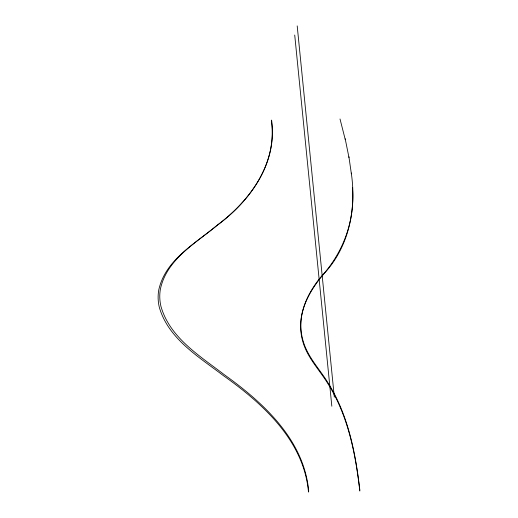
<?xml version="1.0" encoding="UTF-8"?>
<svg xmlns="http://www.w3.org/2000/svg" width="518" height="518" viewBox="0 0 518 518"><rect width="100%" height="100%" fill="white"/><g stroke="black" fill="none" stroke-linecap="round" stroke-linejoin="round"><path stroke-width="0.78" d="M340.009 118.978L345.266 139.62M345.189 138.805L348.99 157.589M308.715 491.278C304.176 439.911 263.558 402.797 224.126 374.572C199.819 355.872 169.917 337.833 160.975 306.507A52.37 46.659 15.2 0 1 160.418 288.94C166.9 259.019 196.005 243.033 217.696 224.806C250.401 200.414 277.583 162.989 271.6 120.105M308.495 492.1C303.891 440.527 262.768 403.548 223.103 375.42C198.621 356.747 168.415 338.817 159.337 307.375A51.819 46.173 15.2 0 1 158.793 289.802C165.456 259.751 194.878 243.874 216.764 225.647C249.682 201.36 277.383 164.012 271.38 120.927M348.905 156.773L351.372 173.828M359.848 490.235C355.601 453.256 348.29 415.306 328.295 383.281C320.079 369.619 308.352 357.821 303.516 342.314A66.874 59.583 15.2 0 1 300.977 329.008C299.663 309.894 308.793 291.796 320.571 277.331C343.007 253.27 355.27 220.649 352.434 187.645M359.822 491.051C355.581 454.066 348.232 416.096 328.172 384.103C319.923 370.441 308.152 358.657 303.295 343.136A66.563 59.311 15.2 0 1 300.757 329.83C299.249 308.378 310.968 288.824 324.482 273.154C349.19 246.4 356.539 208.281 351.275 173.018M297.196 25.9L334.317 397.073M294.716 35.036L331.831 406.216"/></g></svg>
